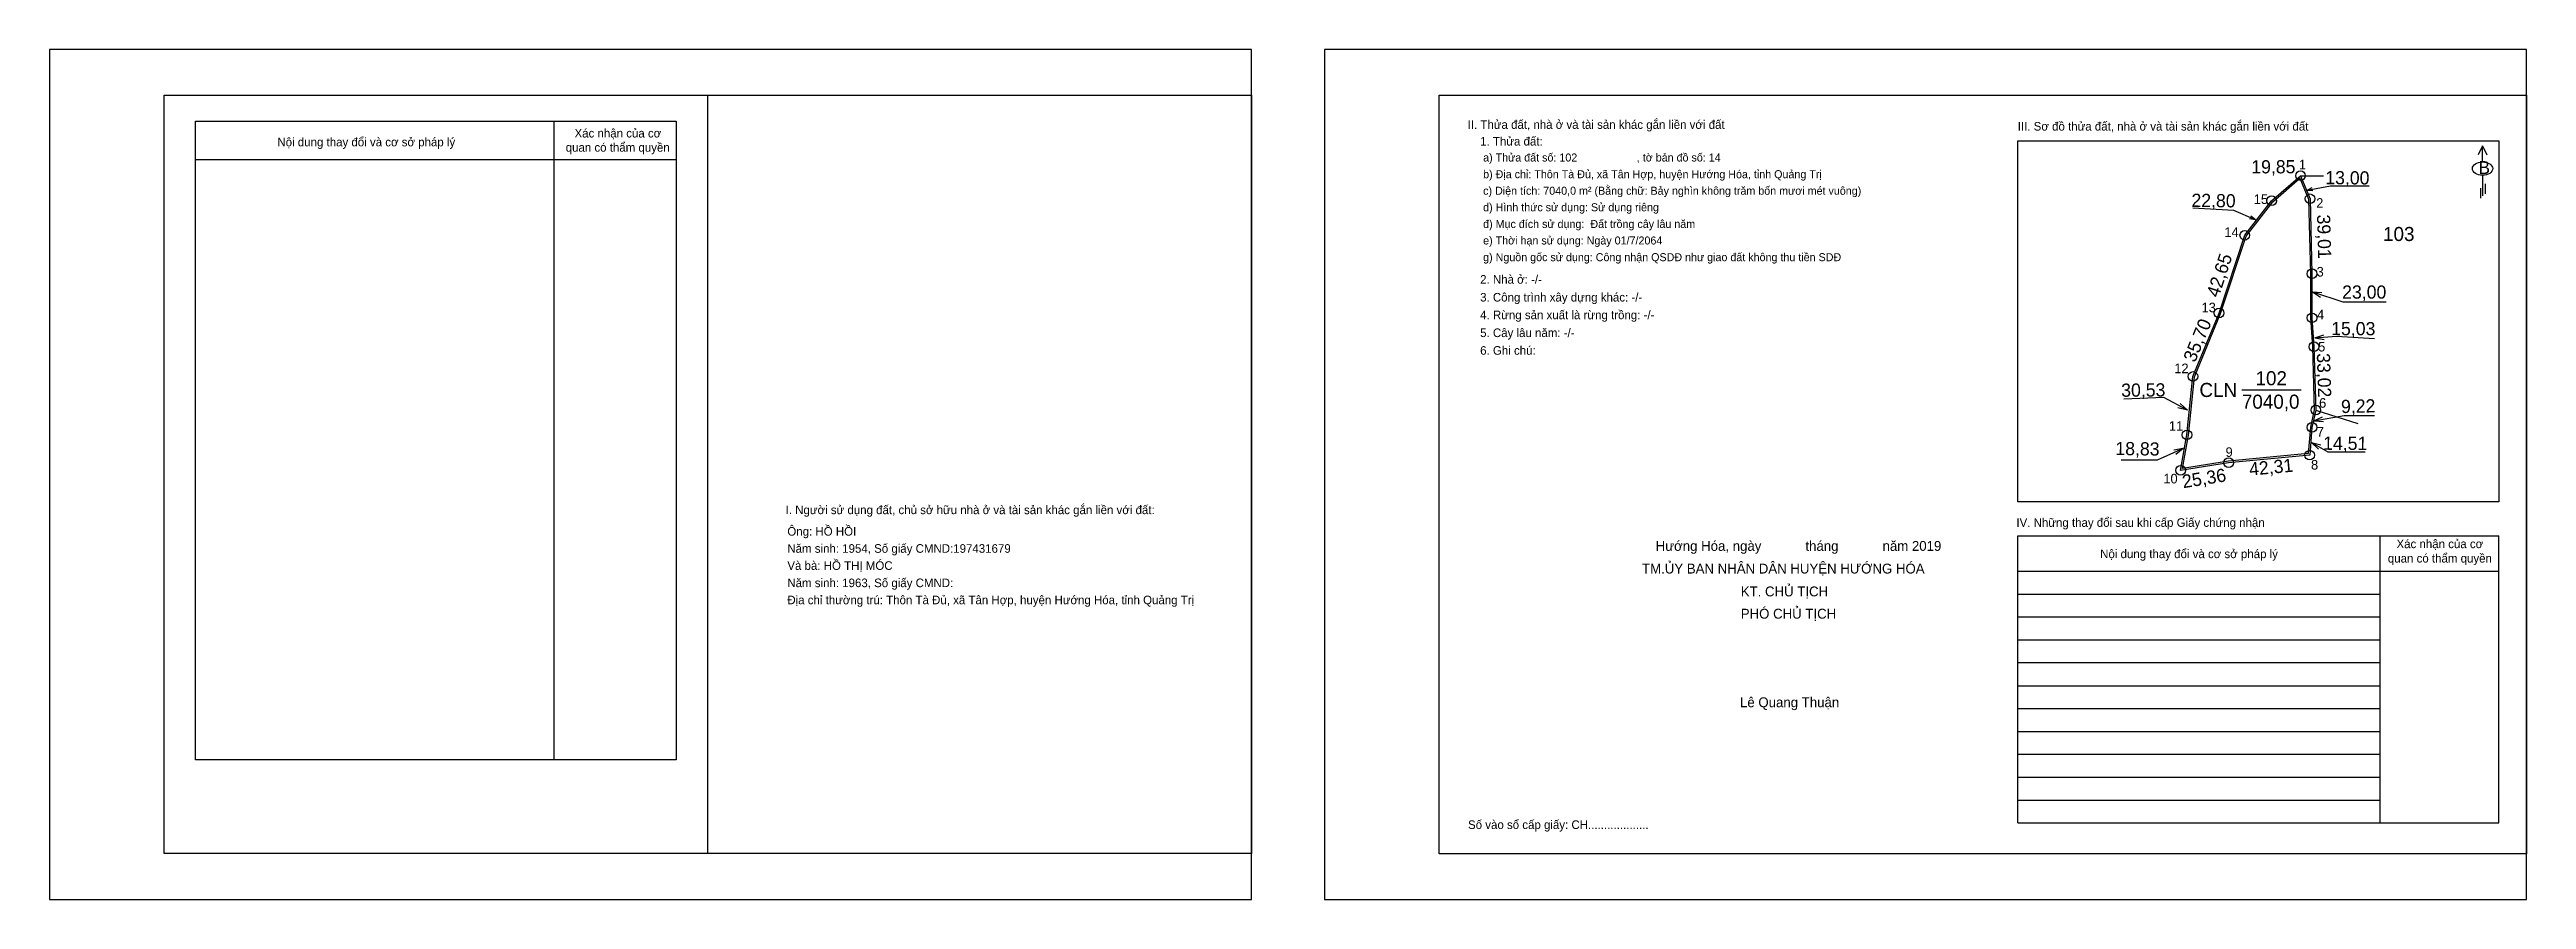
# Model space of a CAD drawing. Extents: x 552410 to 553700, y 1839969 to 1840412.
import ezdxf

# ---------------------------------------------------------------- set-up
doc = ezdxf.new("R2010")
doc.units = 0
for name, color, linetype in [('CanhThua', 7, 'Continuous'), ('ChieuDaiCanhThua', 7, 'Continuous'), ('Khung', 7, 'Continuous'), ('KhungInTrang1', 7, 'Continuous'), ('KhungInTrang2', 7, 'Continuous'), ('Level 10', 7, 'Continuous'), ('Level 2', 7, 'Continuous'), ('MocDinhThua', 7, 'Continuous'), ('NhanDiaChinhThua', 7, 'Continuous'), ('NhanTuCan', 7, 'Continuous'), ('ON', 7, 'Continuous'), ('RauThua', 7, 'Continuous'), ('SoHieuDinhThua', 7, 'Continuous'), ('Template', 7, 'Continuous'), ('ThongTin', 7, 'Continuous')]:
    doc.layers.add(name, color=color, linetype=linetype)

msp = doc.modelspace()

# ---------------------------------------------------------------- linework, layer by layer
at = {"layer": 'CanhThua'}
for p, q in [((553567, 1840333), (553582, 1840346)), ((553582, 1840346), (553587, 1840334)), ((553553, 1840315), (553567, 1840333)), ((553587, 1840334), (553588, 1840295)), ((553539.6, 1840274.5), (553553, 1840315)), ((553588, 1840295), (553588, 1840272)), ((553526, 1840241.5), (553539.6, 1840274.5)), ((553588, 1840272), (553589, 1840257)), ((553589, 1840257), (553590, 1840224)), ((553522.9, 1840211.1), (553526, 1840241.5)), ((553588, 1840215), (553586.8, 1840200.5)), ((553590, 1840224), (553588, 1840215)), ((553519.6, 1840192.6), (553522.9, 1840211.1)), ((553586.8, 1840200.5), (553544.6, 1840196.6)), ((553544.6, 1840196.6), (553519.6, 1840192.6))]:
    msp.add_line(p, q, dxfattribs=at)
at = {"layer": 'Khung'}
for p, q in [((553133.5, 1840387.9), (553699.7, 1840387.9)), ((553133.5, 1839993), (553133.5, 1840387.9)), ((553434.9, 1840176.2), (553434.9, 1840364.1)), ((553434.9, 1840364.1), (553685.2, 1840364.1)), ((553685.2, 1840364.1), (553685.2, 1840176.2)), ((553685.2, 1840176.2), (553434.9, 1840176.2))]:
    msp.add_line(p, q, dxfattribs=at)
msp.add_lwpolyline([(553035.8, 1839993.1), (552469.7, 1839993.1), (552469.7, 1840387.9), (553035.8, 1840387.9)], close=True, dxfattribs=at)
for points in [[(552752.7, 1840387.9), (552752.7, 1839993.1)], [(553699.7, 1840387.9), (553699.7, 1839993), (553133.5, 1839993)]]:
    msp.add_lwpolyline(points, dxfattribs=at)
at = {"layer": 'KhungInTrang1'}
msp.add_lwpolyline([(552410.1, 1840411.7), (552410.1, 1839969.2), (553035.8, 1839969.2), (553035.8, 1840411.7)], close=True, dxfattribs=at)
at = {"layer": 'KhungInTrang2'}
msp.add_lwpolyline([(553073.9, 1840411.7), (553073.9, 1839969.2), (553699.7, 1839969.2), (553699.7, 1840411.7)], close=True, dxfattribs=at)
at = {"layer": 'Level 10'}
for p, q in [((553597.6, 1840340.8), (553617.8, 1840340.8)), ((553547.3, 1840327.9), (553525.9, 1840329.1)), ((553604, 1840280.3), (553626.6, 1840280.3)), ((553600.8, 1840262.5), (553620.6, 1840261.3)), ((553510.9, 1840230.6), (553490.1, 1840229.6)), ((553604.7, 1840221.2), (553620.6, 1840221.2)), ((553596.3, 1840202.3), (553615.6, 1840202.3)), ((553507.4, 1840197.9), (553488.6, 1840197.9))]:
    msp.add_line(p, q, dxfattribs=at)
at = {"layer": 'Level 2'}
for p, q in [((553585.4, 1840338.5), (553597.6, 1840340.8)), ((553558.5, 1840323), (553547.3, 1840327.9)), ((553585.4, 1840338.5), (553588.1, 1840339.8)), ((553585.4, 1840338.5), (553588.4, 1840338.3)), ((553558.5, 1840323), (553555.5, 1840323.5)), ((553558.5, 1840323), (553556.2, 1840324.9)), ((553588.2, 1840285.5), (553604, 1840280.3)), ((553588.2, 1840285.5), (553592.4, 1840282.7)), ((553588.2, 1840285.5), (553593.2, 1840285.2)), ((553589.5, 1840261.6), (553594.2, 1840263.2)), ((553589.5, 1840261.6), (553600.8, 1840262.5)), ((553589.5, 1840261.6), (553594.4, 1840260.7)), ((553523.1, 1840223.9), (553510.9, 1840230.6)), ((553523.1, 1840223.9), (553518.2, 1840225.1)), ((553523.1, 1840223.9), (553519.4, 1840227.4)), ((553589, 1840218.4), (553604.7, 1840221.2)), ((553589, 1840218.4), (553593.5, 1840220.5)), ((553589, 1840218.4), (553594, 1840218)), ((553521, 1840203.9), (553507.4, 1840197.9)), ((553521, 1840203.9), (553516.1, 1840203.1)), ((553521, 1840203.9), (553517.1, 1840200.8)), ((553587.8, 1840207.1), (553596.3, 1840202.3)), ((553587.8, 1840207.1), (553591.4, 1840203.6)), ((553587.8, 1840207.1), (553592.6, 1840205.9))]:
    msp.add_line(p, q, dxfattribs=at)
msp.add_lwpolyline([(553589.2, 1840224.1), (553587.2, 1840215.1), (553586, 1840201.3), (553544.5, 1840197.4), (553520.6, 1840193.6), (553523.7, 1840211), (553526.8, 1840241.3), (553540.4, 1840274.2), (553553.7, 1840314.6), (553567.6, 1840332.4), (553581.7, 1840344.7), (553586.2, 1840333.8), (553587.2, 1840295), (553587.2, 1840272), (553588.2, 1840257)], close=True, dxfattribs=at)
at = {"layer": 'MocDinhThua'}
for centre in [(553582, 1840346), (553567, 1840333), (553587, 1840334), (553553, 1840315), (553588, 1840295), (553539.6, 1840274.5), (553588, 1840272), (553589, 1840257), (553526, 1840241.5), (553590, 1840224), (553522.9, 1840211.1), (553588, 1840215), (553544.6, 1840196.6), (553586.8, 1840200.5), (553519.6, 1840192.6)]:
    msp.add_circle(centre, 2.5, dxfattribs=at)
at = {"layer": 'NhanDiaChinhThua'}
msp.add_line((553551.5, 1840234.5), (553582.3, 1840234.5), dxfattribs=at)
at = {"layer": 'ON'}
for p, q in [((552486, 1840374.4), (552736.3, 1840374.4)), ((552486, 1840041.9), (552486, 1840374.4)), ((552736.3, 1840374.4), (552736.3, 1840041.9)), ((552486, 1840354.5), (552736.3, 1840354.5)), ((553434.9, 1840158.5), (553685.2, 1840158.5)), ((553623.4, 1840158.5), (553623.4, 1840009.1)), ((553434.9, 1840140.1), (553685.2, 1840140.1)), ((553434.9, 1840128.2), (553623.4, 1840128.2)), ((553434.9, 1840116.3), (553623.4, 1840116.3)), ((553434.9, 1840104.4), (553623.4, 1840104.4)), ((553434.9, 1840092.5), (553623.4, 1840092.5)), ((553434.9, 1840080.5), (553623.4, 1840080.5)), ((553434.9, 1840068.6), (553623.4, 1840068.6)), ((553434.9, 1840056.7), (553623.4, 1840056.7)), ((553434.9, 1840044.8), (553623.4, 1840044.8)), ((553434.9, 1840032.9), (553623.4, 1840032.9)), ((553434.9, 1840020.9), (553623.4, 1840020.9))]:
    msp.add_line(p, q, dxfattribs=at)
for points in [[(552672.7, 1840374.4), (552672.7, 1840041.9)], [(553434.9, 1840009.1), (553434.9, 1840158.5)], [(553685.2, 1840009.1), (553685.2, 1840158.5)], [(552736.3, 1840041.9), (552486, 1840041.9)]]:
    msp.add_lwpolyline(points, dxfattribs=at)
at = {"layer": 'RauThua'}
for p, q in [((553582, 1840346), (553594, 1840346)), ((553590, 1840224), (553611.8, 1840217))]:
    msp.add_line(p, q, dxfattribs=at)
at = {"layer": 'Template'}
for p, q in [((553676.8, 1840361.6), (553674.6, 1840356.9)), ((553676.8, 1840353.2), (553676.8, 1840361.6)), ((553676.8, 1840361.6), (553679, 1840356.9)), ((553676.8, 1840346.2), (553676.8, 1840335.6)), ((553678.1, 1840341.8), (553678.1, 1840336.6)), ((553675.7, 1840339.6), (553675.7, 1840334.4)), ((553434.9, 1840009.1), (553685.2, 1840009.1))]:
    msp.add_line(p, q, dxfattribs=at)
msp.add_ellipse((553676.8, 1840349.7), major_axis=(5.3, 0), ratio=0.655849, dxfattribs=at)

# ---------------------------------------------------------------- texts
at = {"layer": 'ChieuDaiCanhThua'}
for s, rotation, p in [('19,85', 0.1125, (553556.4, 1840347.2)), ('13,00', 359.5048, (553594.9, 1840341.6)), ('22,80', 359.1894, (553525.2, 1840329.8)), ('39,01', 271.4688, (553590.6, 1840325.7)), ('42,65', 71.7435, (553539.4, 1840282.2)), ('35,70', 67.5579, (553527.1, 1840248.4)), ('15,03', 359.8042, (553598, 1840263)), ('33,02', 271.7357, (553590.5, 1840253.5)), ('30,53', 0.4791, (553488.7, 1840230.9)), ('9,22', 1.302, (553603.2, 1840222.4)), ('18,83', 359.2, (553485.6, 1840200.6)), ('42,31', 5.3428, (553555.6, 1840189.8)), ('14,51', 359.8149, (553593.8, 1840203.3)), ('25,36', 9.0983, (553521, 1840183.3))]:
    msp.add_text(s, height=6.87, rotation=rotation, dxfattribs=at).set_placement(p)
msp.add_text('23,00', height=6.87, dxfattribs=at).set_placement((553603.7, 1840282))
at = {"layer": 'NhanDiaChinhThua'}
for s, p in [('CLN', (553529.4, 1840230.8)), ('102', (553558.6, 1840236.9)), ('7040,0', (553551.5, 1840224.7))]:
    msp.add_text(s, height=7.33, dxfattribs=at).set_placement(p)
at = {"layer": 'NhanTuCan'}
msp.add_text('103', height=7.33, dxfattribs=at).set_placement((553625, 1840312))
at = {"layer": 'ON'}
for s, height, p in [('Nội dung thay đổi và cơ sở pháp lý', 4.47, (552528.7, 1840361.3)), ('Xác nhận của cơ ', 4.47, (552683.4, 1840365.9)), ('quan có thẩm quyền', 4.47, (552678.8, 1840358.5)), ('I. Người sử dụng đất, chủ sở hữu nhà ở và tài sản khác gắn liền với đất:', 4.47, (552793.3, 1840169.8)), ('IV. Những thay đổi sau khi cấp Giấy chứng nhận', 4.47, (553434.1, 1840163.2)), ('Nội dung thay đổi và cơ sở pháp lý', 4.47, (553477.7, 1840146.9)), ('quan có thẩm quyền', 4.47, (553627.5, 1840144.6)), ('Xác nhận của cơ ', 4.47, (553632, 1840152.1)), ('Lê Quang Thuận', 5.145, (553290.2, 1840069.3))]:
    msp.add_text(s, height=height, dxfattribs=at).set_placement(p)
at = {"layer": 'SoHieuDinhThua'}
for s, p in [('1', (553581.2, 1840349.3)), ('15', (553557.7, 1840331.3)), ('2', (553590.2, 1840329.3)), ('14', (553542.4, 1840314.1)), ('3', (553590.4, 1840293.5)), ('13', (553530.5, 1840274.9)), ('4', (553590.6, 1840271.2)), ('5', (553591.2, 1840254.5)), ('12', (553516.3, 1840243.2)), ('6', (553591.7, 1840225.2)), ('11', (553513.5, 1840213.2)), ('7', (553590.5, 1840210.2)), ('9', (553543, 1840199.6)), ('10', (553510.6, 1840185.8)), ('8', (553587.5, 1840193))]:
    msp.add_text(s, height=5, dxfattribs=at).set_placement(p)
at = {"layer": 'Template'}
for s, height, p in [('II. Thửa đất, nhà ở và tài sản khác gắn liền với đất', 4.47, (553148.4, 1840370.4)), ('III. Sơ đồ thửa đất, nhà ở và tài sản khác gắn liền với đất', 4.47, (553434.8, 1840369.5)), ('B', 6.71, (553674.7, 1840346.9)), ('Hướng Hóa, ngày            tháng            năm 2019', 5.145, (553246.3, 1840150.7)), ('TM.ỦY BAN NHÂN DÂN HUYỆN HƯỚNG HÓA', 5.145, (553239.2, 1840138.9)), ('KT. CHỦ TỊCH', 5.145, (553290.6, 1840127)), ('PHÓ CHỦ TỊCH', 5.145, (553290.6, 1840115.4)), ('Số vào sổ cấp giấy: CH...................', 4.47, (553148.6, 1840005.9))]:
    msp.add_text(s, height=height, dxfattribs=at).set_placement(p)
at = {"layer": 'ThongTin'}
for s, height, p in [('1. Thửa đất: ', 4.47, (553154.9, 1840361.7)), (' a) Thửa đất số: 102                    , tờ bản đồ số: 14', 4.172, (553154.9, 1840353.4)), (' c) Diện tích: 7040,0 m² (Bằng chữ: Bảy nghìn không trăm bốn mươi mét vuông)', 4.172, (553154.9, 1840336.1)), (' b) Địa chỉ: Thôn Tà Đủ, xã Tân Hợp, huyện Hướng Hóa, tỉnh Quảng Trị', 4.172, (553154.9, 1840344.7)), (' d) Hình thức sử dụng: Sử dụng riêng', 4.172, (553154.9, 1840327.5)), (' đ) Mục đích sử dụng:  Đất trồng cây lâu năm', 4.172, (553154.9, 1840318.8)), (' e) Thời hạn sử dụng: Ngày 01/7/2064', 4.172, (553154.9, 1840310.2)), (' g) Nguồn gốc sử dụng: Công nhận QSDĐ như giao đất không thu tiền SDĐ', 4.172, (553154.9, 1840301.5)), ('2. Nhà ở: -/-', 4.47, (553154.9, 1840289.8)), ('4. Rừng sản xuất là rừng trồng: -/-', 4.47, (553154.9, 1840271.3)), ('3. Công trình xây dựng khác: -/-', 4.47, (553154.9, 1840280.5)), ('5. Cây lâu năm: -/-', 4.47, (553154.9, 1840262)), ('6. Ghi chú:', 4.47, (553154.9, 1840252.8)), ('Ông: HỒ HỒI', 4.47, (552794.2, 1840158.6)), ('Năm sinh: 1954, Số giấy CMND:197431679', 4.47, (552794.2, 1840149.7)), ('Và bà: HỒ THỊ MÓC', 4.47, (552794.2, 1840140.8)), ('Năm sinh: 1963, Số giấy CMND:', 4.47, (552794.2, 1840131.8)), ('Địa chỉ thường trú: Thôn Tà Đủ, xã Tân Hợp, huyện Hướng Hóa, tỉnh Quảng Trị', 4.47, (552794.2, 1840122.9))]:
    msp.add_text(s, height=height, dxfattribs=at).set_placement(p)

doc.saveas('drawing.dxf')
